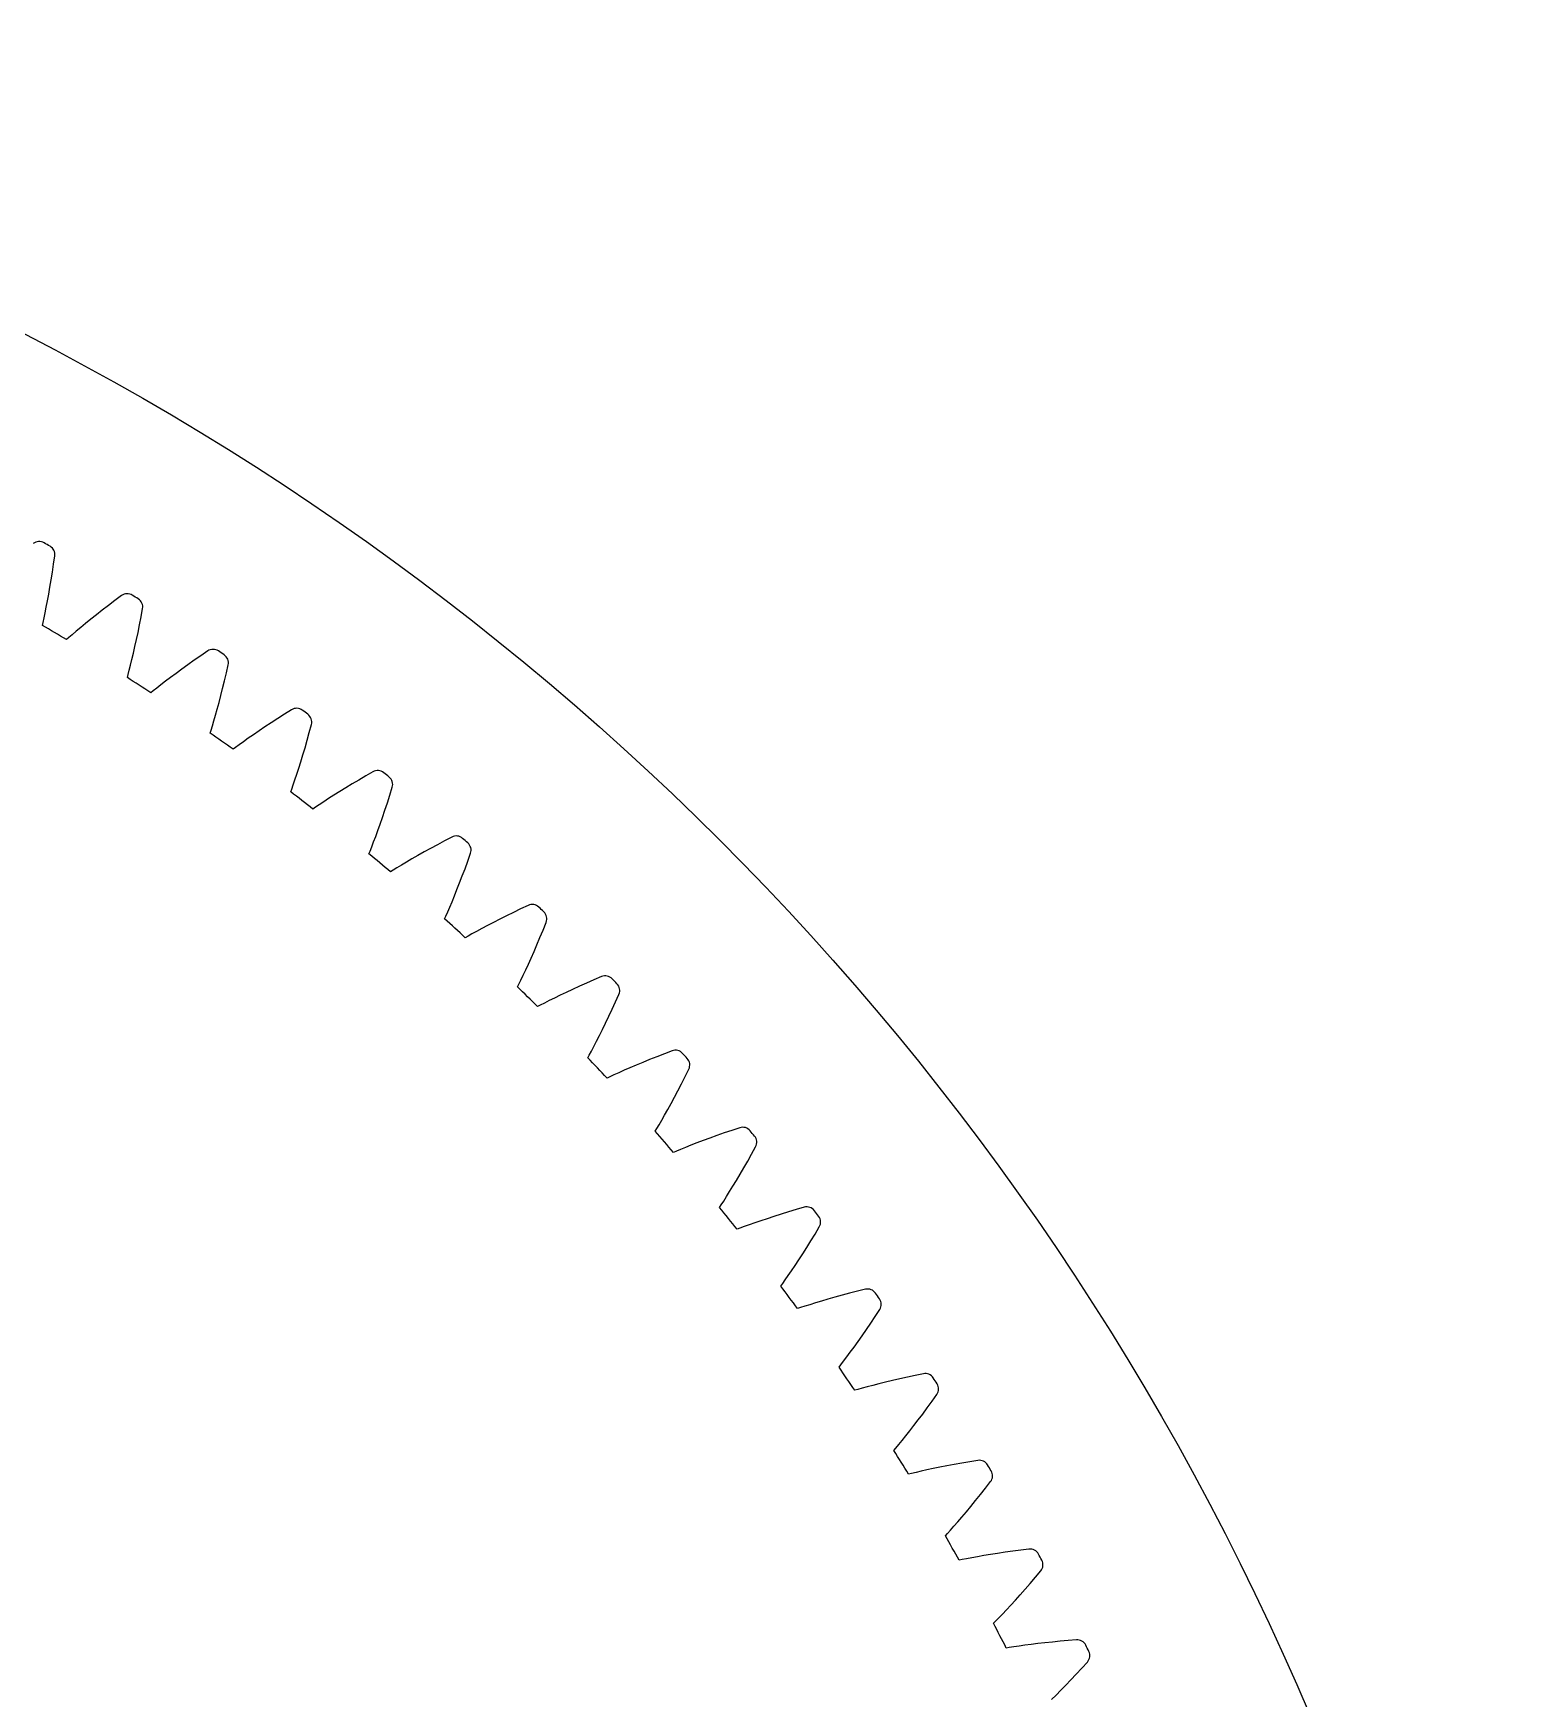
# Model space of a CAD drawing. Header units: millimetres. Extents: x -86 to 86, y -86 to 86.
# Drawn here: x 39.2 to 85.7, y 33.9 to 85.7 of the extents above; entities that cross this region are included whole.
import ezdxf

# ---------------------------------------------------------------- set-up
doc = ezdxf.new("R2010")
doc.units = ezdxf.units.MM

msp = doc.modelspace()

# ---------------------------------------------------------------- linework, layer by layer
at = {"layer": 'fixed_ring'}
for p, q in [((39.868548, 69.153799), (39.90588, 69.409812)), ((39.792506, 68.667486), (39.830879, 68.90607)), ((39.830879, 68.90607), (39.868548, 69.153799)), ((39.714858, 68.220368), (39.753719, 68.438663)), ((39.753719, 68.438663), (39.792506, 68.667486)), ((39.638639, 67.819698), (39.676329, 68.013598)), ((39.676329, 68.013598), (39.714858, 68.220368)), ((41.572674, 67.86942), (41.381264, 67.721918)), ((41.772459, 68.020664), (41.572674, 67.86942)), ((41.979685, 68.175562), (41.772459, 68.020664)), ((39.518328, 67.248061), (39.539044, 67.341869)), ((39.539044, 67.341869), (39.568711, 67.479387)), ((39.568711, 67.479387), (39.602449, 67.640605)), ((39.602449, 67.640605), (39.638639, 67.819698)), ((41.025286, 67.440451), (40.861914, 67.307984)), ((41.19863, 67.578707), (41.025286, 67.440451)), ((41.381264, 67.721918), (41.19863, 67.578707)), ((42.538854, 67.268056), (42.586341, 67.514092)), ((42.586341, 67.514092), (42.633823, 67.768418)), ((40.336947, 66.866988), (40.264371, 66.804045)), ((40.443675, 66.958642), (40.336947, 66.866988)), ((40.569293, 67.065176), (40.443675, 66.958642)), ((40.709454, 67.18239), (40.569293, 67.065176)), ((40.861914, 67.307984), (40.709454, 67.18239)), ((42.443172, 66.804086), (42.491026, 67.031186)), ((42.491026, 67.031186), (42.538854, 67.268056)), ((42.303575, 66.190186), (42.348945, 66.382434)), ((42.348945, 66.382434), (42.395663, 66.587509)), ((42.395663, 66.587509), (42.443172, 66.804086)), ((44.443699, 66.306159), (44.238058, 66.162978)), ((44.656919, 66.452697), (44.443699, 66.306159)), ((42.185063, 65.716694), (42.220173, 65.852924)), ((42.220173, 65.852924), (42.260294, 66.012672)), ((42.260294, 66.012672), (42.303575, 66.190186)), ((43.852752, 65.887365), (43.674049, 65.75611)), ((44.040935, 66.023202), (43.852752, 65.887365)), ((44.238058, 66.162978), (44.040935, 66.023202)), ((45.236798, 65.76763), (45.294353, 66.019868)), ((42.160633, 65.623784), (42.185063, 65.716694)), ((43.073742, 65.297805), (42.963455, 65.210466)), ((43.203496, 65.39926), (43.073742, 65.297805)), ((43.348207, 65.510809), (43.203496, 65.39926)), ((43.505539, 65.630243), (43.348207, 65.510809)), ((43.674049, 65.75611), (43.505539, 65.630243)), ((45.065514, 65.063878), (45.122359, 65.288896)), ((45.122359, 65.288896), (45.179566, 65.523677)), ((45.179566, 65.523677), (45.236798, 65.76763)), ((42.963455, 65.210466), (42.888434, 65.150458)), ((44.954598, 64.646306), (45.009433, 64.849361)), ((45.009433, 64.849361), (45.065514, 65.063878)), ((44.804877, 64.122333), (44.851316, 64.280361)), ((44.851316, 64.280361), (44.901621, 64.456013)), ((44.901621, 64.456013), (44.954598, 64.646306)), ((46.833493, 64.351918), (46.630969, 64.22009)), ((47.044663, 64.486811), (46.833493, 64.351918)), ((47.263541, 64.624756), (47.044663, 64.486811)), ((44.736274, 63.895742), (44.764378, 63.987607)), ((44.764378, 63.987607), (44.804877, 64.122333)), ((45.918417, 63.735643), (45.769386, 63.629935)), ((46.080373, 63.848727), (45.918417, 63.735643)), ((46.253754, 63.967795), (46.080373, 63.848727)), ((46.437534, 64.091842), (46.253754, 63.967795)), ((46.630969, 64.22009), (46.437534, 64.091842)), ((47.74884, 63.675691), (47.815725, 63.917177)), ((47.815725, 63.917177), (47.883263, 64.166927)), ((45.522029, 63.450833), (45.444682, 63.393855)), ((45.635701, 63.533718), (45.522029, 63.450833)), ((45.769386, 63.629935), (45.635701, 63.533718)), ((47.552033, 63.008672), (47.616598, 63.22079)), ((47.616598, 63.22079), (47.682344, 63.443371)), ((47.682344, 63.443371), (47.74884, 63.675691)), ((47.428668, 62.619922), (47.489168, 62.807958)), ((47.489168, 62.807958), (47.552033, 63.008672)), ((49.795429, 62.694629), (49.57124, 62.565495)), ((47.272911, 62.157342), (47.318734, 62.290352)), ((47.318734, 62.290352), (47.37142, 62.446408)), ((47.37142, 62.446408), (47.428668, 62.619922)), ((48.948889, 62.194976), (48.760322, 62.078334)), ((49.147269, 62.315433), (48.948889, 62.194976)), ((49.354874, 62.439105), (49.147269, 62.315433)), ((49.57124, 62.565495), (49.354874, 62.439105)), ((50.319046, 61.965657), (50.396459, 62.212524)), ((47.241177, 62.066667), (47.272911, 62.157342)), ((48.1255, 61.669172), (48.008623, 61.590872)), ((48.262905, 61.759998), (48.1255, 61.669172)), ((48.416021, 61.859697), (48.262905, 61.759998)), ((48.582345, 61.966253), (48.416021, 61.859697)), ((48.760322, 62.078334), (48.582345, 61.966253)), ((50.166934, 61.497528), (50.242614, 61.727022)), ((50.242614, 61.727022), (50.319046, 61.965657)), ((48.008623, 61.590872), (47.929072, 61.537014)), ((50.019443, 61.068354), (50.092391, 61.277737)), ((50.092391, 61.277737), (50.166934, 61.497528)), ((49.816619, 60.513715), (49.880721, 60.684816)), ((49.880721, 60.684816), (49.948649, 60.870298)), ((49.948649, 60.870298), (50.019443, 61.068354)), ((52.248581, 60.66537), (52.019435, 60.545251)), ((49.671383, 60.139453), (49.706696, 60.228795)), ((49.706696, 60.228795), (49.757771, 60.359877)), ((49.757771, 60.359877), (49.816619, 60.513715)), ((51.18979, 60.090715), (51.007498, 59.985797)), ((51.382845, 60.199767), (51.18979, 60.090715)), ((51.585858, 60.312242), (51.382845, 60.199767)), ((51.798215, 60.427563), (51.585858, 60.312242)), ((52.019435, 60.545251), (51.798215, 60.427563)), ((52.742802, 59.916157), (52.829969, 60.159751)), ((50.419306, 59.633522), (50.337676, 59.58287)), ((50.539204, 59.707114), (50.419306, 59.633522)), ((50.68011, 59.792405), (50.539204, 59.707114)), ((50.837069, 59.885938), (50.68011, 59.792405)), ((51.007498, 59.985797), (50.837069, 59.885938)), ((52.572199, 59.454446), (52.656943, 59.680749)), ((52.656943, 59.680749), (52.742802, 59.916157)), ((52.407762, 59.031475), (52.488977, 59.237792)), ((52.488977, 59.237792), (52.572199, 59.454446)), ((52.183049, 58.485338), (52.253901, 58.653755)), ((52.253901, 58.653755), (52.32915, 58.836389)), ((52.32915, 58.836389), (52.407762, 59.031475)), ((54.619117, 58.540186), (54.385377, 58.429272)), ((52.023047, 58.117145), (52.061885, 58.205012)), ((52.061885, 58.205012), (52.118131, 58.333961)), ((52.118131, 58.333961), (52.183049, 58.485338)), ((53.735555, 58.10937), (53.538317, 58.008079)), ((53.942878, 58.213685), (53.735555, 58.10937)), ((54.159653, 58.320472), (53.942878, 58.213685)), ((54.385377, 58.429272), (54.159653, 58.320472)), ((52.750265, 57.58188), (52.666686, 57.534513)), ((52.872994, 57.650647), (52.750265, 57.58188)), ((53.01718, 57.730269), (52.872994, 57.650647)), ((53.177733, 57.817488), (53.01718, 57.730269)), ((53.351997, 57.910492), (53.177733, 57.817488)), ((53.538317, 58.008079), (53.351997, 57.910492)), ((54.894337, 57.317354), (54.988011, 57.540109)), ((54.988011, 57.540109), (55.083161, 57.771917)), ((55.083161, 57.771917), (55.179944, 58.011853)), ((54.713214, 56.901255), (54.802567, 57.10418)), ((54.802567, 57.10418), (54.894337, 57.317354)), ((54.466966, 56.364483), (54.544458, 56.52995)), ((54.544458, 56.52995), (54.626908, 56.709449)), ((54.626908, 56.709449), (54.713214, 56.901255)), ((54.292453, 56.002942), (54.334753, 56.089196)), ((54.334753, 56.089196), (54.396081, 56.215807)), ((54.396081, 56.215807), (54.466966, 56.364483)), ((56.214604, 56.02308), (56.003297, 55.92709)), ((56.435453, 56.121164), (56.214604, 56.02308)), ((56.665324, 56.220905), (56.435453, 56.121164)), ((56.903288, 56.322439), (56.665324, 56.220905)), ((54.997815, 55.439189), (54.91242, 55.395182)), ((55.123181, 55.503022), (54.997815, 55.439189)), ((55.270419, 55.576849), (55.123181, 55.503022)), ((55.434312, 55.657616), (55.270419, 55.576849)), ((55.612136, 55.743618), (55.434312, 55.657616)), ((55.802188, 55.833721), (55.612136, 55.743618)), ((56.003297, 55.92709), (55.802188, 55.833721)), ((57.232131, 55.308486), (57.336422, 55.536328)), ((57.336422, 55.536328), (57.442667, 55.772227)), ((57.029503, 54.880274), (57.129675, 55.089631)), ((57.129675, 55.089631), (57.232131, 55.308486)), ((56.748769, 54.31676), (56.83829, 54.492838)), ((56.83829, 54.492838), (56.932154, 54.681061)), ((56.932154, 54.681061), (57.029503, 54.880274)), ((56.476011, 53.800188), (56.521707, 53.884692)), ((56.521707, 53.884692), (56.58802, 54.008764)), ((56.58802, 54.008764), (56.66476, 54.154504)), ((56.66476, 54.154504), (56.748769, 54.31676)), ((58.855671, 53.923641), (58.622017, 53.833118)), ((59.097484, 54.015634), (58.855671, 53.923641)), ((57.603239, 53.409737), (57.436264, 53.33555)), ((57.784341, 53.488602), (57.603239, 53.409737)), ((57.977825, 53.571078), (57.784341, 53.488602)), ((58.182487, 53.656378), (57.977825, 53.571078)), ((58.397443, 53.743891), (58.182487, 53.656378)), ((58.622017, 53.833118), (58.397443, 53.743891)), ((59.499023, 53.212925), (59.614562, 53.444413)), ((57.158403, 53.208837), (57.071325, 53.16826)), ((57.286207, 53.267636), (57.158403, 53.208837)), ((57.436264, 53.33555), (57.286207, 53.267636)), ((59.27468, 52.7748), (59.385756, 52.989409)), ((59.385756, 52.989409), (59.499023, 53.212925)), ((58.959799, 52.190064), (59.061071, 52.374406)), ((59.061071, 52.374406), (59.166264, 52.569591)), ((59.166264, 52.569591), (59.27468, 52.7748)), ((58.690482, 51.716322), (58.772955, 51.858896)), ((58.772955, 51.858896), (58.863348, 52.017683)), ((58.863348, 52.017683), (58.959799, 52.190064)), ((58.570269, 51.512364), (58.619288, 51.594984)), ((58.619288, 51.594984), (58.690482, 51.716322)), ((60.269678, 51.300825), (60.061787, 51.223728)), ((60.487944, 51.379722), (60.269678, 51.300825)), ((60.715887, 51.45995), (60.487944, 51.379722)), ((60.952956, 51.541112), (60.715887, 51.45995)), ((61.198235, 51.623419), (60.952956, 51.541112)), ((59.228611, 50.894351), (59.139989, 50.857268)), ((59.358652, 50.948022), (59.228611, 50.894351)), ((59.51129, 51.009917), (59.358652, 50.948022)), ((59.681082, 51.077407), (59.51129, 51.009917)), ((59.865177, 51.14901), (59.681082, 51.077407)), ((60.061787, 51.223728), (59.865177, 51.14901)), ((61.44548, 50.586544), (61.567543, 50.80538)), ((61.567543, 50.80538), (61.692194, 51.032092)), ((61.209471, 50.175785), (61.32596, 50.376521)), ((61.32596, 50.376521), (61.44548, 50.586544)), ((60.884853, 49.636356), (60.98808, 49.804766)), ((60.98808, 49.804766), (61.096601, 49.984937)), ((61.096601, 49.984937), (61.209471, 50.175785)), ((60.571915, 49.143088), (60.624181, 49.223694)), ((60.624181, 49.223694), (60.700142, 49.342106)), ((60.700142, 49.342106), (60.788218, 49.481289)), ((60.788218, 49.481289), (60.884853, 49.636356)), ((61.851354, 48.728541), (61.664558, 48.664314)), ((62.050779, 48.795383), (61.851354, 48.728541)), ((62.261571, 48.864154), (62.050779, 48.795383)), ((62.482801, 48.934312), (62.261571, 48.864154)), ((62.713753, 49.005414), (62.482801, 48.934312)), ((62.953861, 49.077087), (62.713753, 49.005414)), ((63.202219, 49.149576), (62.953861, 49.077087)), ((61.205167, 48.499391), (61.115141, 48.46586)), ((61.337239, 48.547849), (61.205167, 48.499391)), ((61.492217, 48.603627), (61.337239, 48.547849)), ((61.664558, 48.664314), (61.492217, 48.603627)), ((63.408045, 48.103692), (63.538713, 48.317503)), ((63.538713, 48.317503), (63.672279, 48.53908)), ((63.035525, 47.516431), (63.155893, 47.702641)), ((63.155893, 47.702641), (63.28027, 47.898587)), ((63.28027, 47.898587), (63.408045, 48.103692)), ((62.707362, 47.025441), (62.810086, 47.176544)), ((62.810086, 47.176544), (62.919927, 47.340717)), ((62.919927, 47.340717), (63.035525, 47.516431)), ((62.477785, 46.696107), (62.533214, 46.774572)), ((62.533214, 46.774572), (62.613822, 46.889869)), ((62.613822, 46.889869), (62.707362, 47.025441)), ((63.375912, 46.120485), (63.218839, 46.070912)), ((63.55053, 46.174272), (63.375912, 46.120485)), ((63.739731, 46.231022), (63.55053, 46.174272)), ((63.941656, 46.289883), (63.739731, 46.231022)), ((64.155015, 46.350218), (63.941656, 46.289883)), ((64.378859, 46.411526), (64.155015, 46.350218)), ((64.612456, 46.47339), (64.378859, 46.411526)), ((64.855224, 46.53546), (64.612456, 46.47339)), ((65.106267, 46.598019), (64.855224, 46.53546)), ((63.084945, 46.027743), (62.993656, 45.997818)), ((63.218839, 46.070912), (63.084945, 46.027743)), ((65.27035, 45.544778), (65.409414, 45.753225)), ((65.409414, 45.753225), (65.551684, 45.969317)), ((64.874777, 44.972791), (65.002452, 45.154069)), ((65.002452, 45.154069), (65.134521, 45.344915)), ((65.134521, 45.344915), (65.27035, 45.544778)), ((64.527353, 44.495236), (64.636003, 44.642136)), ((64.636003, 44.642136), (64.752284, 44.801812)), ((64.752284, 44.801812), (64.874777, 44.972791)), ((64.284864, 44.17529), (64.343369, 44.251489)), ((64.343369, 44.251489), (64.428497, 44.363491)), ((64.428497, 44.363491), (64.527353, 44.495236)), ((65.000477, 43.521128), (64.864972, 43.483316)), ((65.159397, 43.564416), (65.000477, 43.521128)), ((65.336014, 43.611218), (65.159397, 43.564416)), ((65.527323, 43.660402), (65.336014, 43.611218)), ((65.731428, 43.711188), (65.527323, 43.660402)), ((65.947017, 43.762994), (65.731428, 43.711188)), ((66.173122, 43.815353), (65.947017, 43.762994)), ((66.408993, 43.867882), (66.173122, 43.815353)), ((66.654037, 43.920251), (66.408993, 43.867882)), ((66.907368, 43.97278), (66.654037, 43.920251)), ((64.864972, 43.483316), (64.772566, 43.457044)), ((67.029449, 42.913849), (67.17669, 43.116602)), ((67.17669, 43.116602), (67.327438, 43.326867)), ((66.611448, 42.35804), (66.74623, 42.534099)), ((66.74623, 42.534099), (66.885782, 42.719544)), ((66.885782, 42.719544), (67.029449, 42.913849)), ((66.245313, 41.894676), (66.359717, 42.03714)), ((66.359717, 42.03714), (66.482255, 42.192066)), ((66.482255, 42.192066), (66.611448, 42.35804)), ((65.990296, 41.584623), (66.051784, 41.658436)), ((66.051784, 41.658436), (66.141298, 41.766964)), ((66.141298, 41.766964), (66.245313, 41.894676)), ((66.839851, 40.939464), (66.679336, 40.902528)), ((67.01819, 40.979207), (66.839851, 40.939464)), ((67.211302, 41.020746), (67.01819, 40.979207)), ((67.417265, 41.063378), (67.211302, 41.020746)), ((67.634744, 41.106571), (67.417265, 41.063378)), ((67.862751, 41.1499), (67.634744, 41.106571)), ((68.100524, 41.193009), (67.862751, 41.1499)), ((68.347456, 41.235596), (68.100524, 41.193009)), ((68.602676, 41.278011), (68.347456, 41.235596)), ((66.542435, 40.870132), (66.449058, 40.847555)), ((66.679336, 40.902528), (66.542435, 40.870132)), ((68.68256, 40.215064), (68.837746, 40.411803)), ((68.837746, 40.411803), (68.996734, 40.615908)), ((68.384467, 39.846874), (68.531282, 40.026624)), ((68.531282, 40.026624), (68.68256, 40.215064)), ((67.978503, 39.365674), (68.107103, 39.515606)), ((68.107103, 39.515606), (68.242793, 39.676313)), ((68.242793, 39.676313), (68.384467, 39.846874)), ((67.591383, 38.928202), (67.655757, 38.999512)), ((67.655757, 38.999512), (67.749515, 39.104396)), ((67.749515, 39.104396), (67.858525, 39.227871)), ((67.858525, 39.227871), (67.978503, 39.365674)), ((68.996501, 38.350637), (68.789006, 38.316227)), ((69.215525, 38.385151), (68.996501, 38.350637)), ((69.445075, 38.41938), (69.215525, 38.385151)), ((69.684374, 38.453003), (69.445075, 38.41938)), ((69.932804, 38.485738), (69.684374, 38.453003)), ((70.189508, 38.517973), (69.932804, 38.485738)), ((68.11468, 38.192325), (68.020479, 38.173478)), ((68.252761, 38.219252), (68.11468, 38.192325)), ((68.414617, 38.249777), (68.252761, 38.219252)), ((68.594395, 38.282399), (68.414617, 38.249777)), ((68.789006, 38.316227), (68.594395, 38.282399)), ((70.389955, 37.643104), (70.556932, 37.840727)), ((70.06842, 37.270414), (70.22707, 37.45269)), ((70.22707, 37.45269), (70.389955, 37.643104)), ((69.489801, 36.631963), (69.62426, 36.776664)), ((69.62426, 36.776664), (69.766232, 36.931849)), ((69.766232, 36.931849), (69.914575, 37.096643)), ((69.914575, 37.096643), (70.06842, 37.270414)), ((69.085595, 36.210227), (69.152753, 36.278921)), ((69.152753, 36.278921), (69.250607, 36.379995)), ((69.250607, 36.379995), (69.36444, 36.499039)), ((69.36444, 36.499039), (69.489801, 36.631963)), ((69.579222, 35.454128), (69.484347, 35.43904)), ((69.718264, 35.475544), (69.579222, 35.454128)), ((69.881206, 35.49961), (69.718264, 35.475544)), ((70.062139, 35.525059), (69.881206, 35.49961)), ((70.257941, 35.551123), (70.062139, 35.525059)), ((70.46664, 35.577257), (70.257941, 35.551123)), ((70.686863, 35.603035), (70.46664, 35.577257)), ((70.917592, 35.628112), (70.686863, 35.603035)), ((71.158039, 35.652194), (70.917592, 35.628112)), ((71.407574, 35.675026), (71.158039, 35.652194)), ((71.665356, 35.697031), (71.407574, 35.675026)), ((71.660537, 34.631097), (71.830863, 34.814884)), ((71.830863, 34.814884), (72.005565, 35.005713)), ((71.179356, 34.128989), (71.334134, 34.287754)), ((71.334134, 34.287754), (71.494765, 34.455272)), ((71.494765, 34.455272), (71.660537, 34.631097)), ((70.891221, 33.840329), (71.031327, 33.979571)), ((71.031327, 33.979571), (71.179356, 34.128989))]:
    msp.add_line(p, q, dxfattribs=at)
for centre, radius, start, end in [((39.421915, 69.555123), 0.3, 60.456638, 128.27755), ((0, 0), 80.25, 60.302856, 60.456638), ((39.608459, 69.449064), 0.3, 352.481944, 60.302856), ((42.156017, 67.932855), 0.3, 58.178157, 125.999069), ((0, 0), 80.25, 58.024375, 58.178157), ((42.338197, 67.819463), 0.3, 350.203463, 58.024375), ((0, 0), 78, 58.92164, 59.559373), ((44.823462, 66.20317), 0.3, 55.899676, 123.720588), ((0, 0), 80.25, 55.745894, 55.899676), ((45.00099, 66.082625), 0.3, 347.924982, 55.745894), ((0, 0), 78, 56.643159, 57.280892), ((47.420032, 64.368805), 0.3, 53.621195, 121.442107), ((0, 0), 80.25, 53.467413, 53.621195), ((47.592627, 64.241298), 0.3, 345.646501, 53.467413), ((0, 0), 78, 54.364678, 55.002411), ((49.941621, 62.43266), 0.3, 51.342714, 119.163626), ((0, 0), 80.25, 51.188932, 51.342714), ((50.10901, 62.298391), 0.3, 343.36802, 51.188932), ((0, 0), 78, 52.086197, 52.72393), ((52.384242, 60.397796), 0.3, 49.064233, 116.885145), ((0, 0), 80.25, 48.910451, 49.064233), ((0, 0), 78, 49.807716, 50.445449), ((52.546161, 60.256978), 0.3, 341.089538, 48.910451), ((54.744032, 58.26743), 0.3, 46.785752, 114.606664), ((0, 0), 78, 47.529235, 48.166968), ((0, 0), 80.25, 46.63197, 46.785752), ((54.900225, 58.120287), 0.3, 338.811057, 46.63197), ((0, 0), 78, 45.250754, 45.888487), ((57.017262, 56.044932), 0.3, 44.507271, 112.328183), ((0, 0), 80.25, 44.353489, 44.507271), ((57.167481, 55.891695), 0.3, 336.532576, 44.353489), ((59.200335, 53.733815), 0.3, 42.22879, 110.049702), ((0, 0), 80.25, 42.075008, 42.22879), ((0, 0), 78, 42.972273, 43.610006), ((59.344343, 53.574727), 0.3, 334.254095, 42.075008), ((0, 0), 78, 40.693792, 41.331525), ((61.2898, 51.337734), 0.3, 39.950309, 107.771221), ((0, 0), 80.25, 39.796527, 39.950309), ((61.42737, 51.173047), 0.3, 331.975614, 39.796527), ((0, 0), 78, 38.415311, 39.053043), ((63.282354, 48.860477), 0.3, 37.671828, 105.49274), ((0, 0), 80.25, 37.518046, 37.671828), ((63.413267, 48.690451), 0.3, 329.697133, 37.518046), ((0, 0), 78, 36.13683, 36.774562), ((65.174845, 46.305962), 0.3, 35.393347, 103.214259), ((0, 0), 80.25, 35.239564, 35.393347), ((65.298895, 46.130866), 0.3, 327.418652, 35.239564), ((0, 0), 78, 33.858349, 34.496081), ((66.964281, 43.678228), 0.3, 33.114866, 100.935778), ((0, 0), 80.25, 32.961083, 33.114866), ((67.081272, 43.498338), 0.3, 325.140171, 32.961083), ((0, 0), 78, 31.579868, 32.2176), ((68.647833, 40.981429), 0.3, 30.836385, 98.657297), ((0, 0), 80.25, 30.682602, 30.836385), ((68.75758, 40.79703), 0.3, 322.86169, 30.682602), ((0, 0), 78, 29.301387, 29.939119), ((70.222839, 38.219831), 0.3, 28.557904, 96.378816), ((0, 0), 80.25, 28.404121, 28.557904), ((70.325168, 38.031214), 0.3, 320.583209, 28.404121), ((0, 0), 78, 27.022906, 27.660638), ((71.686807, 35.397798), 0.3, 26.279423, 94.100335), ((0, 0), 80.25, 26.12564, 26.279423), ((71.781557, 35.205263), 0.3, 318.304728, 26.12564)]:
    msp.add_arc(centre, radius, start, end, dxfattribs=at)
at = {"layer": 'outer'}
msp.add_circle((0, 0), 85.663286, dxfattribs=at)

doc.saveas('drawing.dxf')
